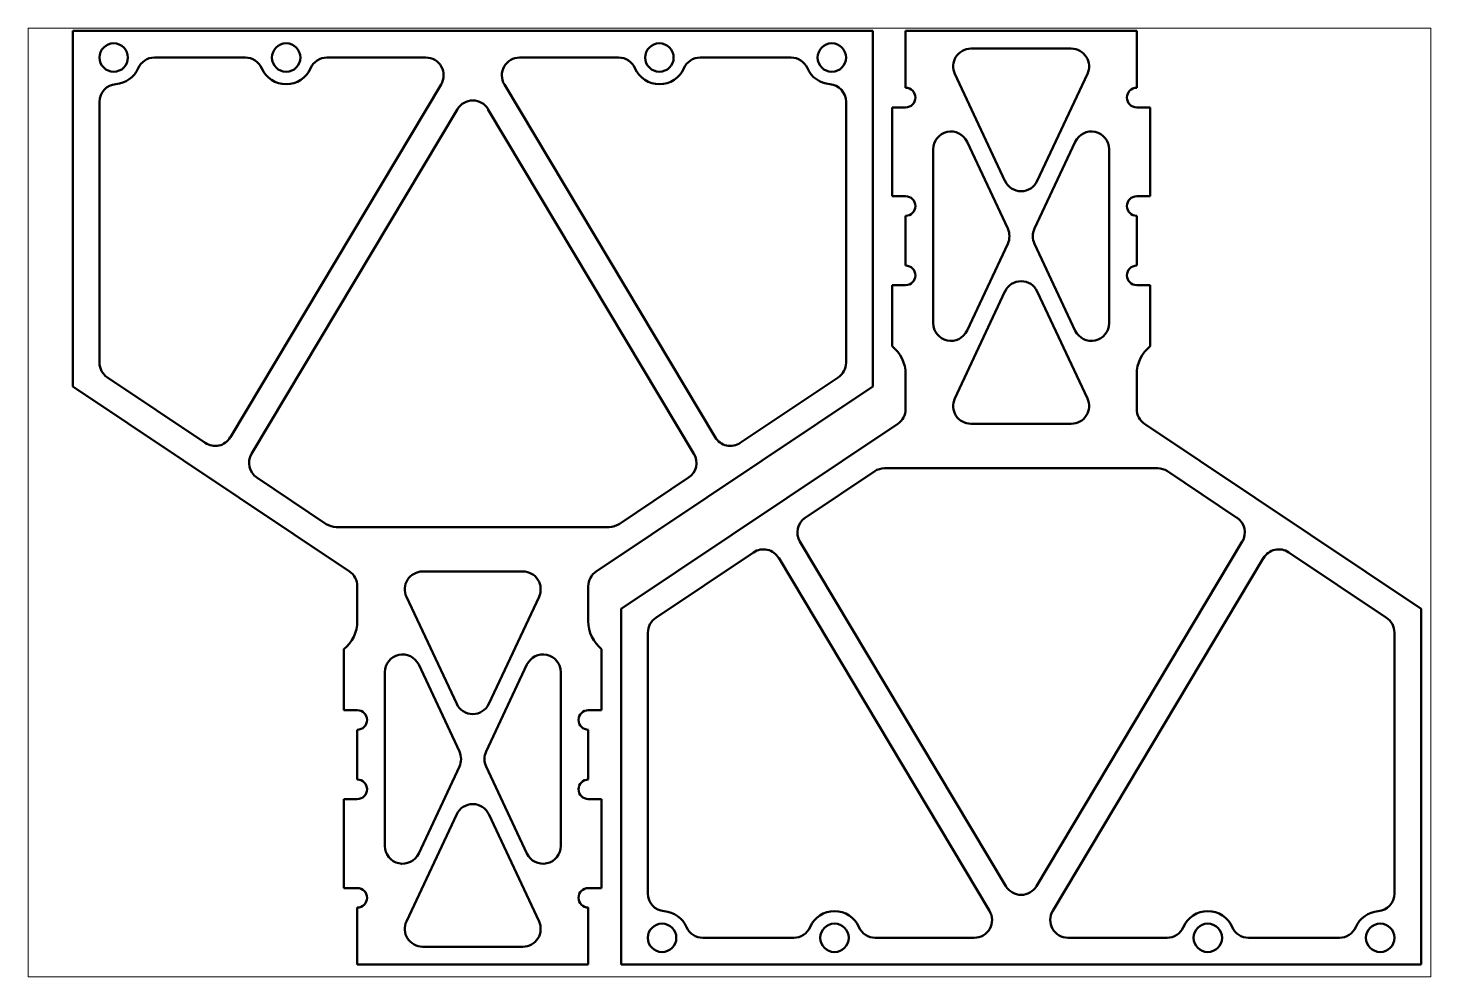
# Model space of a CAD drawing. Extents: x 0 to 158, y 0 to 107.
import ezdxf

# ---------------------------------------------------------------- set-up
doc = ezdxf.new("R2010")
doc.units = 0
doc.layers.get('0').update_dxf_attribs({"linetype": 'continuous', "lineweight": 13})
doc.layers.add('Visible (ISO)', color=7, linetype='continuous', lineweight=50)

msp = doc.modelspace()

# ---------------------------------------------------------------- linework, layer by layer
at = {"linetype": 'continuous'}
for p, q in [((0, 0), (0, 106.72)), ((0, 106.72), (157.85, 106.72)), ((157.85, 106.72), (157.85, 0)), ((0, 0), (157.85, 0))]:
    msp.add_line(p, q, dxfattribs=at)
at = {"layer": 'Visible (ISO)'}
for p, q in [((5.04, 106.4), (95.04, 106.4)), ((5.04, 66.4), (5.04, 106.4)), ((95.04, 106.4), (95.04, 66.4)), ((98.74, 106.4), (124.74, 106.4)), ((98.74, 100), (98.74, 106.4)), ((124.74, 106.4), (124.74, 100)), ((106.09, 104.4), (117.38, 104.4)), ((14.22, 103.4), (24.45, 103.4)), ((33.62, 103.4), (44.76, 103.4)), ((55.31, 103.4), (66.45, 103.4)), ((75.62, 103.4), (85.85, 103.4)), ((109.92, 89.52), (104.28, 101.56)), ((119.19, 101.56), (113.55, 89.52)), ((46.48, 100.38), (22.76, 60.69)), ((77.32, 60.69), (53.59, 100.38)), ((8.04, 69.08), (8.04, 98.42)), ((92.04, 98.42), (92.04, 69.08)), ((25.15, 58.85), (48.32, 97.61)), ((51.75, 97.61), (74.92, 58.85)), ((97.24, 97.8), (98.74, 97.8)), ((97.24, 87.8), (97.24, 97.8)), ((124.74, 97.8), (126.24, 97.8)), ((126.24, 97.8), (126.24, 87.8)), ((105.65, 93.93), (110.23, 84.16)), ((113.24, 84.16), (117.83, 93.93)), ((101.84, 73.54), (101.84, 93.08)), ((121.64, 93.08), (121.64, 73.53)), ((98.74, 87.8), (97.24, 87.8)), ((126.24, 87.8), (124.74, 87.8)), ((98.74, 80), (98.74, 85.6)), ((124.74, 85.6), (124.74, 80)), ((110.23, 82.46), (105.65, 72.69)), ((117.83, 72.68), (113.24, 82.46)), ((97.24, 77.8), (98.74, 77.8)), ((97.24, 70.93), (97.24, 77.8)), ((124.74, 77.8), (126.24, 77.8)), ((126.24, 77.8), (126.24, 70.93)), ((104.28, 65.06), (109.92, 77.1)), ((113.55, 77.1), (119.19, 65.06)), ((36.15, 45.6), (5.04, 66.4)), ((19.93, 60.05), (8.92, 67.41)), ((95.04, 66.4), (63.92, 45.6)), ((91.15, 67.41), (80.14, 60.05)), ((98.74, 63.87), (98.74, 67.8)), ((124.74, 67.8), (124.74, 63.87)), ((66.74, 41.4), (97.85, 62.21)), ((117.38, 62.21), (106.09, 62.21)), ((125.62, 62.21), (156.74, 41.4)), ((87.45, 51.65), (95.26, 56.87)), ((96.37, 57.21), (127.1, 57.21)), ((128.21, 56.87), (136.02, 51.65)), ((33.56, 50.94), (25.75, 56.16)), ((74.32, 56.16), (66.51, 50.94)), ((65.4, 50.6), (34.67, 50.6)), ((110.02, 10.2), (86.85, 48.96)), ((136.62, 48.96), (113.45, 10.2)), ((70.62, 40.4), (81.63, 47.75)), ((141.84, 47.75), (152.85, 40.4)), ((84.46, 47.12), (108.18, 7.43)), ((115.29, 7.43), (139.02, 47.12)), ((44.39, 45.6), (55.68, 45.6)), ((37.04, 40), (37.04, 43.94)), ((48.23, 30.71), (42.58, 42.75)), ((57.5, 42.75), (51.85, 30.71)), ((63.04, 43.94), (63.04, 40)), ((66.74, 1.4), (66.74, 41.4)), ((156.74, 41.4), (156.74, 1.4)), ((69.74, 9.39), (69.74, 38.73)), ((153.74, 38.73), (153.74, 9.39)), ((35.54, 30), (35.54, 36.88)), ((64.54, 36.88), (64.54, 30)), ((43.95, 35.12), (48.53, 25.35)), ((51.54, 25.35), (56.13, 35.12)), ((40.14, 14.73), (40.14, 34.27)), ((59.94, 34.27), (59.94, 14.73)), ((37.04, 30), (35.54, 30)), ((64.54, 30), (63.04, 30)), ((37.04, 22.2), (37.04, 27.8)), ((63.04, 27.8), (63.04, 22.2)), ((48.53, 23.65), (43.95, 13.88)), ((56.13, 13.88), (51.54, 23.65)), ((35.54, 20), (37.04, 20)), ((35.54, 10), (35.54, 20)), ((63.04, 20), (64.54, 20)), ((64.54, 20), (64.54, 10)), ((42.58, 6.25), (48.23, 18.29)), ((51.85, 18.29), (57.49, 6.25)), ((37.04, 10), (35.54, 10)), ((64.54, 10), (63.04, 10)), ((37.04, 1.4), (37.04, 7.8)), ((63.04, 7.8), (63.04, 1.4)), ((55.68, 3.4), (44.39, 3.4)), ((86.15, 4.4), (75.92, 4.4)), ((106.46, 4.4), (95.32, 4.4)), ((128.15, 4.4), (117.01, 4.4)), ((147.55, 4.4), (137.32, 4.4)), ((63.04, 1.4), (37.04, 1.4)), ((156.74, 1.4), (66.74, 1.4))]:
    msp.add_line(p, q, dxfattribs=at)
for centre in [(9.64, 103.4), (29.04, 103.4), (71.04, 103.4), (90.44, 103.4), (71.34, 4.4), (90.74, 4.4), (132.74, 4.4), (152.14, 4.4)]:
    msp.add_circle(centre, 1.6, dxfattribs=at)
for centre, radius, start, end in [((106.09, 102.4), 2, 450, 565.1388), ((117.38, 102.4), 2, 694.8612, 810), ((14.22, 101.4), 2, 450, 516.4218), ((24.45, 101.4), 2, 383.5782, 450), ((33.62, 101.4), 2, 450, 516.4218), ((44.76, 101.4), 2, 329.1316, 450), ((55.31, 101.4), 2, 450, 570.8684), ((66.45, 101.4), 2, 383.5782, 450), ((75.62, 101.4), 2, 450, 516.4218), ((85.85, 101.4), 2, 383.5782, 450), ((9.64, 103.4), 3, 274.5886, 336.4218), ((29.04, 103.4), 3, 563.5782, 696.4218), ((71.04, 103.4), 3, 563.5782, 696.4218), ((90.44, 103.4), 3, 203.5782, 265.4114), ((10.04, 98.42), 2, 454.5886, 540), ((90.04, 98.42), 2, 360, 445.4114), ((98.74, 98.9), 1.1, 630, 810), ((124.74, 98.9), 1.1, 450, 630), ((50.04, 96.58), 2, 390.8684, 509.1316), ((103.84, 93.08), 2, 745.1388, 900), ((119.64, 93.08), 2, 720, 874.8612), ((111.74, 90.37), 2, 565.1388, 694.8612), ((98.74, 86.7), 1.1, 630, 810), ((124.74, 86.7), 1.1, 450, 630), ((108.42, 83.31), 2, 694.8612, 745.1388), ((115.05, 83.31), 2, 514.8612, 565.1388), ((98.74, 78.9), 1.1, 630, 810), ((124.74, 78.9), 1.1, 450, 630), ((111.74, 76.25), 2, 745.1388, 874.8612), ((103.84, 73.54), 2, 540, 694.8612), ((119.64, 73.53), 2, 565.1388, 720), ((94.74, 67.8), 4, 720, 771.3178), ((128.74, 67.8), 4, 488.6822, 540), ((10.04, 69.08), 2, 540, 596.2274), ((90.04, 69.08), 2, 303.7726, 360), ((106.09, 64.21), 2, 514.8612, 630), ((117.38, 64.21), 2, 630, 745.1388), ((96.74, 63.87), 2, 663.7726, 720), ((126.74, 63.87), 2, 540, 596.2274), ((21.04, 61.72), 2, 236.2274, 329.1316), ((79.03, 61.72), 2, 570.8684, 663.7726), ((26.87, 57.82), 2, 509.1316, 596.2274), ((73.21, 57.82), 2, 303.7726, 390.8684), ((96.37, 55.21), 2, 450, 483.7726), ((127.1, 55.21), 2, 776.2274, 810), ((34.67, 52.6), 2, 596.2274, 630), ((65.4, 52.6), 2, 270, 303.7726), ((88.57, 49.99), 2, 483.7726, 570.8684), ((134.91, 49.99), 2, 689.1316, 776.2274), ((82.74, 46.09), 2, 750.8684, 843.7726), ((140.73, 46.09), 2, 416.2274, 509.1316), ((35.04, 43.94), 2, 360, 416.2274), ((44.39, 43.6), 2, 450, 565.1388), ((55.68, 43.6), 2, 334.8612, 450), ((65.04, 43.94), 2, 483.7726, 540), ((33.04, 40), 4, 308.6822, 360), ((67.04, 40), 4, 540, 591.3178), ((71.74, 38.73), 2, 483.7726, 540), ((151.74, 38.73), 2, 720, 776.2274), ((42.14, 34.27), 2, 385.1388, 540), ((57.94, 34.27), 2, 360, 514.8612), ((37.04, 28.9), 1.1, 270, 450), ((50.04, 31.56), 2, 565.1388, 694.8612), ((63.04, 28.9), 1.1, 450, 630), ((46.72, 24.5), 2, 334.8612, 385.1388), ((53.35, 24.5), 2, 514.8612, 565.1388), ((37.04, 21.1), 1.1, 270, 450), ((63.04, 21.1), 1.1, 450, 630), ((50.04, 17.44), 2, 385.1388, 514.8612), ((42.14, 14.73), 2, 540, 694.8612), ((57.94, 14.73), 2, 565.1388, 720), ((37.04, 8.9), 1.1, 270, 450), ((63.04, 8.9), 1.1, 450, 630), ((111.74, 11.23), 2, 570.8684, 689.1316), ((71.74, 9.39), 2, 540, 625.4114), ((151.74, 9.39), 2, 634.5886, 720), ((71.34, 4.4), 3, 383.5782, 445.4114), ((90.74, 4.4), 3, 743.5782, 876.4218), ((106.46, 6.4), 2, 630, 750.8684), ((117.01, 6.4), 2, 509.1316, 630), ((132.74, 4.4), 3, 743.5782, 876.4218), ((152.14, 4.4), 3, 454.5886, 516.4218), ((44.39, 5.4), 2, 514.8612, 630), ((55.68, 5.4), 2, 270, 385.1388), ((75.92, 6.4), 2, 563.5782, 630), ((86.15, 6.4), 2, 630, 696.4218), ((95.32, 6.4), 2, 563.5782, 630), ((128.15, 6.4), 2, 630, 696.4218), ((137.32, 6.4), 2, 563.5782, 630), ((147.55, 6.4), 2, 630, 696.4218)]:
    msp.add_arc(centre, radius, start, end, dxfattribs=at)

doc.saveas('drawing.dxf')
